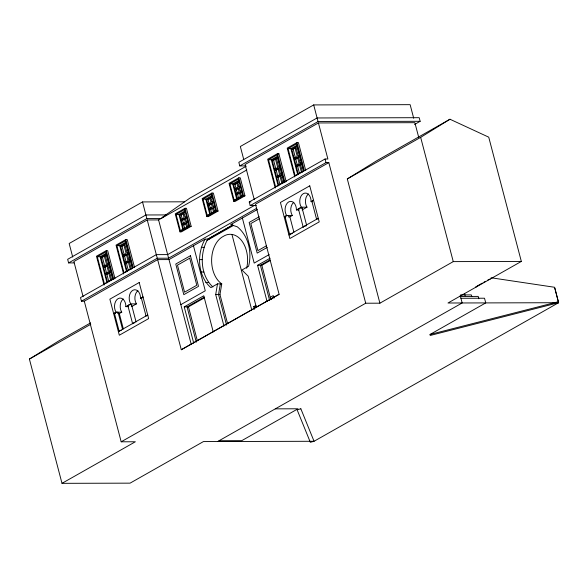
<?xml version="1.0" encoding="UTF-8"?>
<svg xmlns="http://www.w3.org/2000/svg" width="588" height="588" viewBox="0 0 588 588"><rect width="100%" height="100%" fill="white"/><g stroke="black" fill="none" stroke-linecap="round" stroke-linejoin="round"><path stroke-width="0.88" d="M227.512 323.349L219.956 294.566L221.757 283.857L217.501 283.864L210.871 287.62C197.487 275.904 196.576 254.009 205.087 239.132L209.343 239.118M223.94 325.972L215.7 294.573L217.501 283.864M220.338 283.857L218.538 294.566L226.549 325.098M476.831 286.209L477.625 286.216M490.282 279.021L487.886 279.932M476.353 286.937L475.574 286.937M162.303 217.332L166.235 214.914L145.905 214.973L67.657 259.315L68.598 262.917L74.073 262.902M164.537 215.781L189.792 198.193L246.254 166.191M166.235 214.914L161.038 218.538L146.853 218.574L68.598 262.917M491.083 277.771L554.653 287.282L558.6 302.71L314.058 441.279L203.433 441.581L130.073 483.152L61.997 483.336L29.4 359.077L58.712 340.959L90.603 322.885M205.087 239.132L168.999 259.587L157.65 259.617L84.29 301.188L121.179 441.801L365.721 303.224L379.899 303.188L347.302 178.928L376.607 160.811L449.974 119.239L488.738 137.173L521.335 261.432L447.975 303.004L558.6 302.71L554.815 288.282M347.302 178.928L420.663 137.357L449.974 119.239M184.588 201.809L142.517 201.927L69.156 243.498L72.714 257.074M413.695 118.232L410.137 104.664L313.691 104.921L240.33 146.493L243.667 159.223M239.779 165.919L318.034 121.569L420.148 121.297L419.2 117.688L317.086 117.968L238.831 162.31L239.779 165.919L245.1 165.904M246.813 169.932L158.591 219.919L147.243 219.956L73.882 261.528L83.114 296.705M418.788 137.636L414.863 122.686L318.424 122.951L245.064 164.522L254.288 199.7M115.005 278.631L107.67 250.664L106.252 250.664L96.469 256.214L104.039 285.055M134.571 267.547L127.236 239.581L125.817 239.581L116.034 245.123L123.598 273.971M286.187 181.633L278.844 153.659L277.426 153.666L267.65 159.208L275.213 188.05M305.745 170.542L298.41 142.575L296.991 142.575L287.209 148.117L294.779 176.966M277.345 154.512L278.844 153.659M97.314 256.765L105.877 251.914L112.969 278.955L104.414 283.806L97.314 256.765L100.151 256.758L106.377 253.23M116.88 245.681L125.442 240.83L132.535 267.871L123.972 272.722L116.88 245.681L119.717 245.674L125.942 242.146M268.495 159.76L277.051 154.909L284.151 181.949L275.588 186.8L268.495 159.76L271.333 159.752L277.558 156.224M288.061 148.676L296.617 143.825L303.709 170.865L295.154 175.716L288.061 148.676L290.898 148.668L297.116 145.14M185.022 208.292L175.239 213.834L179.965 231.863L181.383 231.856L191.166 226.314L186.433 208.284L185.022 208.292L189.748 226.314L179.965 231.863M211.915 193.048L202.132 198.59L206.866 216.619L208.284 216.612L218.067 211.07L213.334 193.04L211.915 193.048L216.649 211.07L206.866 216.619M238.816 177.804L229.033 183.346L233.767 201.375L235.185 201.368L244.961 195.826L240.235 177.797L238.816 177.804L243.55 195.826L233.767 201.375M188.902 225.763L180.34 230.614L176.084 214.385L184.647 209.534L188.932 226.248M208.659 215.362L207.241 215.37L202.985 199.141L211.54 194.29L215.833 211.004M235.56 200.118L234.142 200.126L229.886 183.897L238.441 179.046L242.726 195.76M107.626 282.549L101.004 257.309L106.751 254.053M127.184 271.465L120.562 246.225L126.31 242.969M278.8 185.551L272.178 160.311L277.926 157.055M298.366 174.46L291.744 149.22L297.491 145.964M101.004 257.309L102.422 257.309L104.804 255.956M120.562 246.225L121.981 246.225L124.369 244.873M272.178 160.311L273.596 160.303L275.985 158.951M291.744 149.22L293.162 149.22L295.543 147.867M176.084 214.385L178.921 214.377L185.147 210.849M202.985 199.141L205.822 199.134L212.047 195.606M229.886 183.897L232.723 183.89L238.941 180.362M179.766 214.936L182.949 213.135L184.132 217.641L180.95 219.442L179.766 214.936L181.185 214.929L183.574 213.576M186.697 216.186L185.11 217.082L183.926 212.577L185.514 211.68M206.667 199.692L209.85 197.891L211.026 202.397L207.851 204.198L206.667 199.692L208.086 199.685L210.467 198.332M213.429 201.838L212.011 201.838L210.827 197.333L212.415 196.436M233.568 184.448L236.744 182.648L237.927 187.153L234.752 188.954L233.568 184.448L234.987 184.441L237.368 183.088M240.323 186.594L238.904 186.602L237.721 182.089L239.316 181.192M212.011 201.838L213.598 200.942M238.904 186.602L240.499 185.698M181.185 220.346L184.367 218.538L185.316 222.146L182.133 223.947L181.185 220.346L182.603 220.338L184.992 218.986M187.881 220.691L186.293 221.595L185.345 217.986L186.933 217.082M208.086 205.102L211.268 203.294L212.209 206.903L209.034 208.703L208.086 205.102L209.504 205.094L211.886 203.742M214.782 205.447L213.187 206.351L212.246 202.742L213.834 201.846M234.987 189.858L238.162 188.057L239.11 191.659L235.935 193.459L234.987 189.858L236.405 189.851L238.787 188.498M241.675 190.203L240.088 191.107L239.14 187.498L240.735 186.602M103.363 266.327L106.546 264.526L104.179 255.508M109.111 263.071L107.523 263.968L105.156 254.957L106.575 254.949L108.942 263.968M122.929 255.243L126.111 253.435L123.745 244.424M128.676 251.98L127.089 252.884L124.722 243.873L126.141 243.866L128.507 252.877M274.545 169.322L277.72 167.521L275.36 158.51M280.292 166.066L278.705 166.97L276.338 157.952L277.756 157.952L280.123 166.963M294.11 158.238L297.285 156.437L294.919 147.419M299.851 154.982L298.263 155.879L295.896 146.868L297.315 146.86L299.682 155.879M111.007 270.282L109.412 271.178L107.758 264.872L109.353 263.968M130.396 260.094L128.978 260.094L127.324 253.788L128.912 252.884M282.181 173.276L280.594 174.18L278.94 167.867L280.527 166.97M301.578 163.089L300.159 163.089L298.498 156.783L300.093 155.879M105.259 273.538L108.435 271.737L106.781 265.423L103.606 267.224L105.024 267.224L107.406 265.872M126.236 262.446L124.825 262.454L128 260.653L126.347 254.339L123.164 256.14L124.582 256.14L126.971 254.788M276.434 176.532L279.616 174.732L277.962 168.425L274.78 170.226L276.198 170.219L278.58 168.866M297.418 165.441L295.999 165.448L299.182 163.648L297.521 157.334L294.345 159.135L295.764 159.135L298.145 157.782M183.552 229.357L182.368 224.851L185.551 223.05L186.734 227.556M187.712 226.997L186.528 222.492L188.116 221.595M210.453 214.113L209.269 209.607L212.452 207.807L213.628 212.312L212.04 213.209M214.605 211.754L213.429 207.248L215.017 206.351M237.354 198.869L236.17 194.363L239.345 192.563L240.529 197.068M241.308 195.76L240.323 192.004L241.918 191.107M182.368 224.851L183.787 224.844L186.175 223.491M209.269 209.607L210.688 209.6L213.069 208.248M236.17 194.363L237.589 194.356L239.97 193.011M207.241 215.37L215.796 210.519M234.142 200.126L242.697 195.275M128.978 260.094L130.565 259.198M300.159 163.089L301.747 162.192M111.779 280.197L109.655 272.082L111.242 271.186M131.344 269.113L129.213 260.999L130.808 260.094M282.96 183.191L280.829 175.077L282.416 174.18M302.519 172.108L300.394 163.993L301.982 163.089M110.801 280.748L108.677 272.634L105.495 274.442L106.913 274.434L109.294 273.082M130.367 269.664L128.235 261.55L125.06 263.351L126.479 263.351L128.86 261.998M281.983 183.743L279.851 175.636L276.676 177.436L278.087 177.429L280.476 176.077M301.541 172.659L299.417 164.544L296.234 166.353L297.653 166.345L300.042 164.993M256.294 205.557L250.187 205.579L249.239 201.971L325.046 159.01L327.884 159.003L318.424 122.951M254.229 205.543L167.661 254.597L156.312 254.633L80.505 297.587L81.453 301.196L157.261 258.235L168.602 258.206L256.765 208.248M250.187 205.579L325.995 162.619L328.824 162.611L365.721 303.224M328.824 162.611L255.464 204.183L279.116 294.323L181.295 349.75L157.65 259.617M257.346 209.519L230.746 224.594L237.354 226.85C248.746 236.148 252.054 252.399 248.606 266.239L241.955 270.01L248.18 276.176L256.419 307.575M232.664 225.028L207.777 239.125C199.435 253.737 200.111 275.177 212.929 286.981M207.924 239.125L232.804 225.028M206.983 240.455L233.443 225.461M414.555 124.465L420.148 121.297M259.176 216.759L249.143 222.448L257.184 253.097L267.217 247.408M259.242 218.795L250.833 223.558L257.934 250.606L266.335 245.835M29.4 359.077L90.802 324.282M123.252 298.969A8.372 5.682 89.8 0 0 121.76 312.184L116.086 312.199L113.646 313.588L115.263 313.58M116.086 312.199A8.372 5.682 89.8 0 1 118.144 298.616A8.372 5.682 89.8 0 1 125.869 306.657L130.764 303.886L136.438 303.871A8.372 5.682 89.8 0 1 137.923 290.656M130.764 303.886A8.372 5.682 89.8 0 1 132.814 290.296A8.372 5.682 89.8 0 1 140.547 298.344L142.987 296.955M293.809 202.272A8.372 5.682 89.8 0 0 292.317 215.487L286.643 215.509L284.202 216.891L285.819 216.884M286.643 215.509A8.372 5.682 89.8 0 1 288.701 201.919A8.372 5.682 89.8 0 1 296.425 209.96L301.321 207.189L306.987 207.174A8.372 5.682 89.8 0 1 308.479 193.959M301.321 207.189A8.372 5.682 89.8 0 1 303.371 193.606A8.372 5.682 89.8 0 1 311.096 201.647L313.544 200.265M117.696 313.573L119.32 313.573L121.76 312.184M131.543 306.642L136.438 303.871M288.252 216.884L289.877 216.876L292.317 215.487M302.1 209.945L306.987 207.174M118.372 331.617L147.72 314.984M288.928 234.921L318.277 218.288M180.817 304.65L205.271 290.795L193.452 245.725M269.172 254.589L254.185 263.079L242.359 218.008M193.68 342.973L184.213 306.87L203.771 295.786L213.26 331.955M267.062 301.468L257.573 265.298L270.09 258.206M204.264 297.109L187.05 306.863L196.304 342.157M269.796 259.969L260.411 265.291L269.664 300.578M184.213 306.87L188.469 306.863L204.117 297.991M257.573 265.298L261.829 265.291L270.436 260.411M254.398 309.332L253.707 306.686L256.052 305.356M270.142 297.374L273.266 295.602L273.964 298.248M181.295 349.735L279.102 294.287M270.48 299.579L272.046 298.689M61.997 483.336L135.358 441.764L121.179 441.801M379.899 303.188L453.26 261.616L521.335 261.432M477.618 285.753L482.38 283.085M483.961 282.189L485.541 281.292M217.619 441.544L462.161 302.967L460.228 295.617M558.6 302.71L430.21 335.469L430.048 334.462L485.747 302.901L484.512 298.219L460.926 298.278M430.048 334.462L558.438 301.703M298.498 156.783L299.917 156.775L301.365 162.303M300.394 163.993L301.813 163.986L303.724 171.292M278.94 167.867L280.358 167.867L281.806 173.387M280.829 175.077L282.247 175.077L284.166 182.376M237.721 182.089L239.14 182.089M239.14 187.498L240.558 187.498M234.752 188.954L236.17 188.954L234.987 184.441M240.323 192.004L241.741 192.004M243.55 195.826L244.961 195.826M210.827 197.333L212.246 197.333M311.096 201.647L312.515 201.647A1.896 0.5 -14.7 0 1 312 201.214A1.896 0.5 -14.7 0 1 313.602 200.471M249.239 201.971L250.98 201.963M212.246 202.742L213.664 202.742M207.851 204.198L209.269 204.19M213.429 207.248L214.848 207.248M296.425 209.96L298.858 209.953M216.649 211.07L218.067 211.07M183.926 212.577L185.345 212.577M185.345 217.986L186.763 217.979M186.528 222.492L187.947 222.492M189.748 226.314L191.166 226.314M201.221 247.327L204.058 247.32M127.324 253.788L128.743 253.781L130.191 259.301M199.442 259.639L202.279 259.631M129.213 260.999L130.632 260.991L132.55 268.297M107.758 264.872L109.177 264.865L110.625 270.392M109.655 272.082L111.073 272.082L112.984 279.381M201.03 272.016L203.867 272.009M205.741 282.534L208.578 282.527M215.7 294.573L219.956 294.566M460.47 294.933L471.355 294.904L471.767 296.47M460.066 296.455L478.213 296.403L478.823 298.748M140.547 298.344L141.958 298.337A1.896 0.5 -14.7 0 1 141.443 297.91A1.896 0.5 -14.7 0 1 143.046 297.168M81.453 301.196L84.29 301.188M125.869 306.657L128.302 306.649M253.707 306.686L256.258 306.679M275.316 408.851L298.006 408.785L241.764 440.662L219.067 440.721M464.505 293.405L465.115 295.749M420.663 137.357L453.26 261.616M313.691 104.921L318.034 121.569M325.046 159.01L325.995 162.619M296.991 142.575L304.327 170.549M311.912 201.434L316.638 219.464A1.896 0.5 -14.7 0 1 318.336 218.501M293.162 149.22L295.529 158.231M295.764 159.135L297.212 164.655M297.653 166.345L299.571 173.644M290.898 148.668L297.763 174.834M302.122 208.093L306.627 225.263M298.461 209.056L303.188 227.086M277.426 153.666L284.996 182.508M289.877 216.876L293.926 232.326M273.596 160.303L275.963 169.322M276.198 170.219L277.646 175.738M278.087 177.429L280.006 184.735M271.333 159.752L278.197 185.926M285.011 216.678L289.737 234.708M261.829 265.291L270.855 299.696M236.405 189.851L237.354 193.459M237.589 194.356L238.574 198.112M232.723 183.89L236.751 199.266M232.025 234.744L251.715 309.803M208.086 199.685L209.071 203.441M209.504 205.094L210.453 208.703M210.688 209.6L211.673 213.356M205.822 199.134L209.85 214.51M181.185 214.929L182.17 218.685M182.603 220.338L183.552 223.947M183.787 224.844L184.772 228.6M178.921 214.377L182.956 229.754M188.469 306.863L197.259 340.386M158.591 219.919L168.602 258.206M168.999 259.587L191.254 344.421M142.517 201.927L146.853 218.574M147.243 219.956L157.261 258.235M141.355 298.131L146.081 316.16A1.896 0.5 -14.7 0 1 147.779 315.197M125.817 239.581L133.153 267.555M121.981 246.225L124.347 255.236M124.582 256.14L126.03 261.66M126.479 263.351L128.39 270.649M119.717 245.674L126.582 271.84M131.565 304.782L136.071 321.952M127.905 305.753L132.631 323.782M106.252 250.664L113.822 279.513M119.32 313.573L123.37 329.023M118.114 312.404L122.62 329.574M102.422 257.309L104.782 266.32M105.024 267.224L106.472 272.744M106.913 274.434L108.831 281.733M100.151 256.758L107.016 282.924M114.454 313.375L119.188 331.404A1.896 0.5 -14.7 0 1 121.356 330.331M285.327 216.854A1.896 0.5 -14.7 0 1 286.709 215.715A1.896 0.5 -14.7 0 1 288.495 216.016M299.094 209.254A1.896 0.5 -14.7 0 1 298.8 208.637A1.896 0.5 -14.7 0 1 301.232 207.902A1.896 0.5 -14.7 0 1 301.945 208.395M290.053 234.877A1.896 0.5 -14.7 0 1 290.178 234.23A1.896 0.5 -14.7 0 1 292.368 233.568M303.29 227.189A1.896 0.5 -14.7 0 1 303.989 226.431A1.896 0.5 -14.7 0 1 306.216 225.924M115.086 313.566A1.896 0.5 -14.7 0 1 114.792 312.956A1.896 0.5 -14.7 0 1 117.225 312.221A1.896 0.5 -14.7 0 1 117.938 312.713M132.66 323.643A1.896 0.5 -14.7 0 1 134.806 322.709M128.537 305.951A1.896 0.5 -14.7 0 1 128.243 305.334A1.896 0.5 -14.7 0 1 130.676 304.599A1.896 0.5 -14.7 0 1 131.389 305.091M246.651 268.297A25.607 17.383 89.8 0 0 242.043 241.168A25.607 17.383 89.8 0 0 223.344 236.361A25.607 17.383 89.8 0 0 211.636 259.286A25.607 17.383 89.8 0 0 221.757 283.857M309.758 185.837L280.417 202.47L289.877 238.522L319.218 221.896L309.758 185.837M139.202 282.534L109.86 299.167L119.32 335.219L148.661 318.593L139.202 282.534M190.453 255.706L175.775 264.027L183.816 294.669L198.494 286.356L190.453 255.706M189.704 258.206L177.473 265.137L184.566 292.177L196.796 285.246L189.704 258.206M300.843 408.778L297.116 409.792L310.332 442.294L314.058 441.279L300.843 408.778"/></g></svg>
